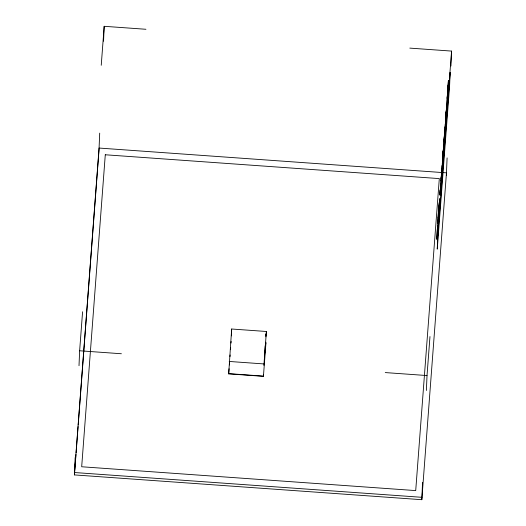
<?xml version="1.0" encoding="UTF-8"?>
<svg xmlns="http://www.w3.org/2000/svg" width="526" height="526" viewBox="0 0 526 526"><rect width="100%" height="100%" fill="white"/><g stroke="black" fill="none" stroke-linecap="round" stroke-linejoin="round"><path stroke-width="0.79" d="M421.918 497.313L74.534 472.526L99.079 148.049L446.469 172.844L421.819 499.7L74.429 474.912L75.159 457.6M79.012 365.695L79.636 350.77L82.582 311.773M99.703 133.131L98.98 150.443L78.21 424.929M103.556 41.219L104.181 26.3L145.939 29.278M265.886 343.662L263.427 376.346L228.685 373.868L231.664 329.006L266.399 331.485L266.34 332.978M231.138 341.42L231.019 343.044M231.374 335.871L231.664 329.006M263.427 376.346L263.5 374.617M263.881 365.425L266.399 331.485M264.486 355.878L265.216 345.661M265.906 335.647L265.972 334.28L265.893 335.378M266.071 334.977L266.123 333.602L265.88 336.818M265.88 343.899L265.952 342.17M421.819 499.7L422.542 482.395M426.395 390.483L427.02 375.557L429.972 336.561M439.933 193.739L439.881 194.936L440.157 190.787M448.106 85.074L447.185 98.434L448.415 80.478L446.541 109.789L447.593 91.386M446.364 175.23L447.093 157.918M450.946 66.006L451.571 51.088L409.813 48.109M264.598 352.69L264.677 351.618M264.532 353.689L264.446 354.938M264.624 352.361L264.663 351.776M264.545 353.479C264.348 355.583 264.512 354.228 264.479 354.215M439.085 207.744L439.374 202.194L438.401 215.147L439.611 198.71L439.006 208.888M443.023 155.643L443.306 150.982L442.3 164.296L443.576 146.346L442.879 158.194M445.969 116.759L446.521 107.462L445.239 125.412L446.252 112.104L445.818 119.31M438.927 210.439L439.065 208.546M441.505 176.348L442.004 168.517L441.702 171.752M441.603 171.561L440.683 187.223L441.755 171.877L441.077 181.069L441.34 176.894M437.566 225.444L436.738 239.31L438.355 213.181L437.658 223.728M441.577 172.396L441.176 178.616L442.11 165.683L441.702 170.832M444.588 132.151L443.924 142L445.042 126.746L443.773 145.787L444.792 130.218L444.667 131.651M438.914 210.091L438.289 218.001L438.822 211.36M442.734 160.16L442.853 158.05M445.798 119.172L445.174 127.233L445.706 120.408M101.235 65.296L104.181 26.3M74.429 474.912L75.981 454.425M76.106 452.787L78.091 426.566M228.685 373.868L229.066 368.759M229.362 364.945L229.619 361.461M229.987 356.595L230.105 354.971M230.526 349.534L230.658 347.673M448.619 90.091L451.571 51.088M440.006 193.233L440.65 184.284L440.078 195.159L440.301 189.827L440.209 190.728M442.76 159.293L442.234 166.117L442.642 160.864M79.636 350.77L121.388 353.748M229.204 361.454L263.947 363.933M385.269 372.579L427.02 375.557M228.698 373.631L263.434 376.11M437.829 235.392L437.251 249.12L449.585 86.073L450.164 72.345L437.829 235.392M442.603 159.779L443.339 149.719L442.603 159.779M445.542 120.901L446.278 110.835L445.542 120.901M105.285 154.769L81.681 466.759L415.711 490.594L439.315 178.603L105.285 154.769"/></g></svg>
